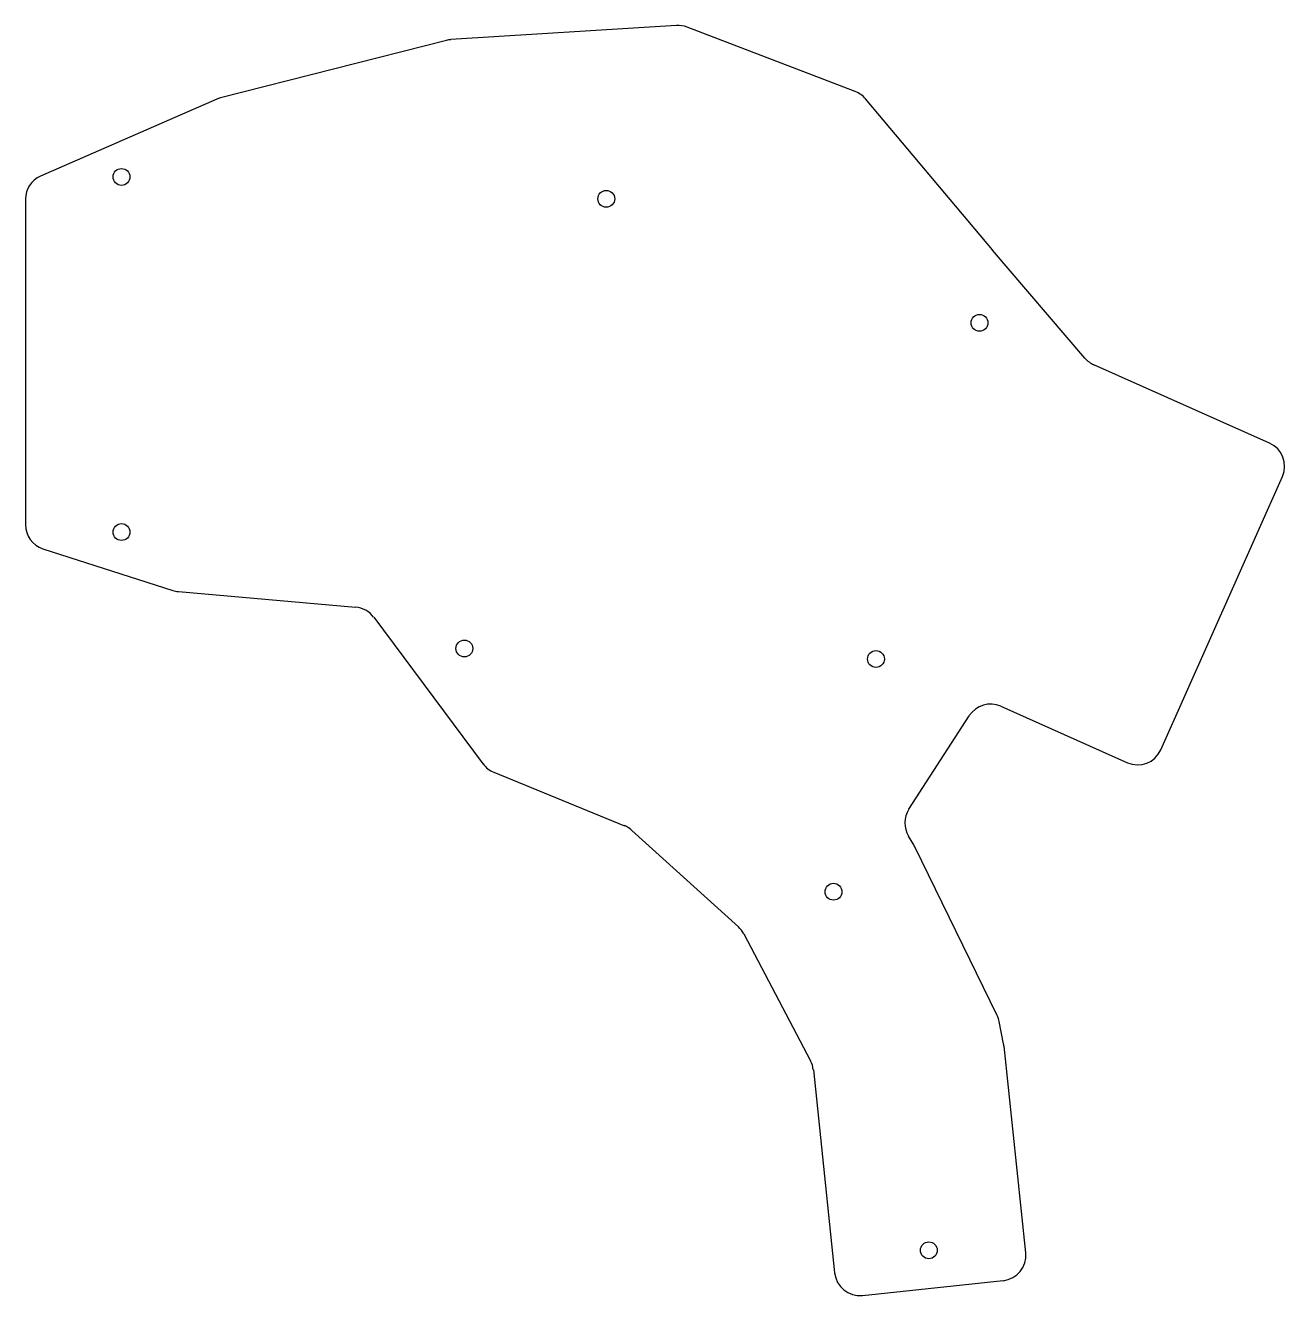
# Model space of a CAD drawing. Header units: millimetres. Extents: x 89 to 238, y -185 to -34.
import ezdxf

# ---------------------------------------------------------------- set-up
doc = ezdxf.new("R2010")
doc.units = ezdxf.units.MM

msp = doc.modelspace()

# ---------------------------------------------------------------- linework, layer by layer
for p, q in [((165.86, -34.04), (139.1, -35.72)), ((187.07, -41.89), (167.12, -34.23)), ((138.55, -35.81), (111.76, -42.64)), ((111.3, -42.8), (90.4, -51.91)), ((203.36, -60.67), (188.29, -42.76)), ((88.6, -54.66), (88.6, -93.26)), ((214.33, -73.51), (203.37, -60.69)), ((236.24, -83.59), (215.39, -74.3)), ((223.32, -119.98), (237.76, -87.55)), ((90.68, -96.12), (106.09, -101.07)), ((106.75, -101.2), (127.78, -103.04)), ((129.93, -104.24), (142.91, -121.66)), ((193.44, -127.03), (200.61, -115.93)), ((204.35, -114.81), (219.36, -121.5)), ((144.18, -122.64), (159.69, -128.98)), ((160.57, -129.53), (173.2, -140.99)), ((194.01, -131.23), (193.4, -130.22)), ((203.91, -151.5), (194.15, -131.48)), ((173.84, -141.82), (181.77, -156.86)), ((204.68, -154.85), (204.16, -152.22)), ((207.3, -179.65), (204.73, -155.13)), ((182.1, -157.95), (184.63, -182.04)), ((187.93, -184.71), (204.63, -182.95))]:
    msp.add_line(p, q)
for centre in [(100, -52.01), (157.53, -54.6), (201.82, -69.31), (100, -94.14), (140.69, -107.96), (189.53, -109.2), (184.5, -136.81), (195.81, -179.35)]:
    msp.add_circle(centre, 1)
for centre, start, end in [((166.05, -37.03), 69, 93.6068), ((139.29, -38.72), 93.6068, 104.2977), ((186, -44.69), 40.0567, 69), ((112.5, -45.54), 104.2977, 113.5695), ((91.6, -54.66), 113.5695, 180), ((205.65, -58.74), 220.0567, 220.5296), ((216.61, -71.56), 220.5296, 246), ((235.02, -86.33), 336, 66), ((91.6, -93.26), 180, 252.1828), ((107.01, -98.22), 252.1828, 265), ((127.52, -106.03), 36.6987, 85), ((203.13, -117.55), 66, 147.141), ((220.58, -118.76), 246, 336), ((145.32, -119.86), 216.6987, 247.7819), ((195.96, -128.66), 147.141, 211.3429), ((158.55, -131.75), 47.7819, 67.7819), ((191.45, -132.79), 26, 31.3429), ((171.19, -143.21), 27.7819, 47.7819), ((201.21, -152.81), 11.3429, 26), ((201.74, -155.44), 6, 11.3429), ((179.11, -158.26), 6, 27.7819), ((204.32, -179.97), 276, 6), ((187.61, -181.72), 186, 276)]:
    msp.add_arc(centre, 3, start, end)

doc.saveas('drawing.dxf')
